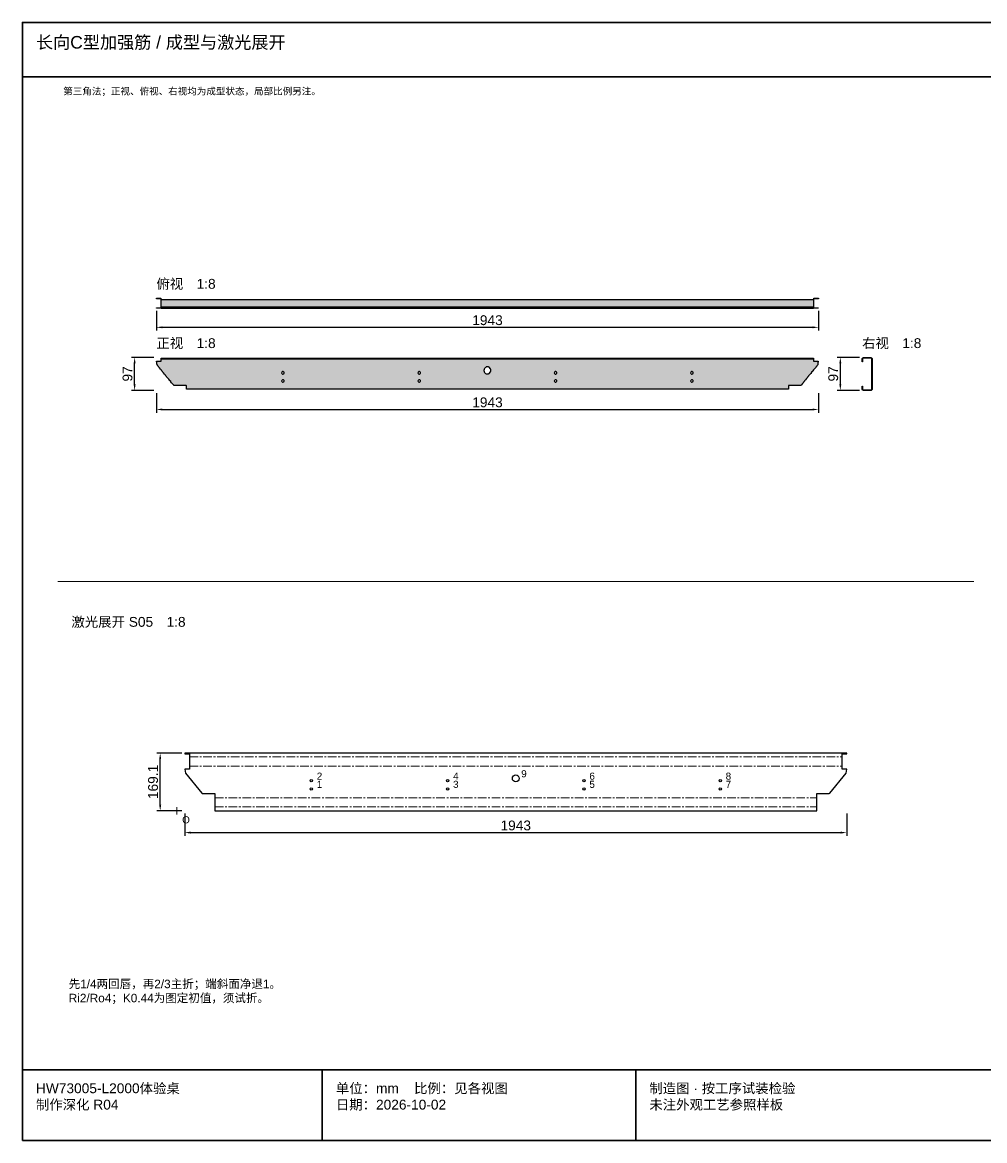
# Model space of a CAD drawing. Header units: millimetres. Extents: x 5 to 252589, y 5 to 415.
# Drawn here: x 144005 to 144358, y 5 to 415 of the extents above; entities that cross this region are included whole.
import ezdxf

# ---------------------------------------------------------------- set-up
doc = ezdxf.new("R2010")
doc.units = ezdxf.units.MM
doc.linetypes.add('CENTER', pattern=[5.08, 3.175, -0.635, 0.635, -0.635])
for name, color, linetype, lineweight in [('CENTER', 8, 'CENTER', 13), ('DIM', 7, 'Continuous', 13), ('FRAME', 7, 'Continuous', 35), ('HATCH', 8, 'Continuous', 9), ('NOTE', 7, 'Continuous', 18), ('OUTLINE', 7, 'Continuous', 25)]:
    doc.layers.add(name, color=color, linetype=linetype, lineweight=lineweight)
doc.styles.add('CN', font='Arial Unicode.ttf')
doc.dimstyles.new('V8', dxfattribs={"dimtxt": 3.6, "dimasz": 2.2, "dimexe": 1.2, "dimexo": 1, "dimgap": 0.8, "dimtad": 1, "dimlfac": 8, "dimdsep": 46, "dimtxsty": 'CN', "dimcen": 2.5, "dimclrd": 7, "dimclre": 7, "dimclrt": 7, "dimazin": 3, "dimtfac": 1, "dimtmove": 0, "dimatfit": 3})

msp = doc.modelspace()

# ---------------------------------------------------------------- hatches: boundary and pattern name
at = {"layer": 'HATCH', "true_color": 0x627d89}
for points in [[(144054.1875, 313.6875), (144054.1875, 313.85417), (144055.85417, 313.85417), (144055.85417, 313.6875)], [(144055.9375, 310.60417), (144055.9375, 313.4375), (144295.27083, 313.4375), (144295.27083, 310.60417)], [(144295.35417, 313.6875), (144295.35417, 313.85417), (144297.02083, 313.85417), (144297.02083, 313.6875)], [(144054.1875, 310.1875), (144054.1875, 310.35417), (144055.85417, 310.35417), (144055.9375, 310.27083), (144295.27083, 310.27083), (144295.35417, 310.35417), (144296.9375, 310.35417), (144296.9375, 310.1875), (144295.35417, 310.1875), (144295.27083, 310.27083), (144055.9375, 310.27083), (144055.85417, 310.1875)]]:
    msp.add_hatch(color=145, dxfattribs=at).paths.add_polyline_path(points)
at = {"layer": 'HATCH', "true_color": 0x64808c}
msp.add_hatch(color=145, dxfattribs=at).paths.add_polyline_path([(144055.9375, 310.35417), (144055.9375, 310.52083), (144295.27083, 310.52083), (144295.27083, 310.35417)])
at = {"layer": 'HATCH', "true_color": 0x5b747e}
h = msp.add_hatch(color=147, dxfattribs=at)
h.paths.add_polyline_path([(144054.1875, 290.5625), (144054.1875, 290.72917), (144055.85417, 290.72917), (144055.9375, 290.8125), (144055.9375, 291.64583), (144295.27083, 291.64583), (144295.27083, 290.8125), (144295.35417, 290.72917), (144296.9375, 290.72917), (144296.9375, 290.39583), (144296.85417, 290.3125), (144296.85417, 289.97917), (144296.77083, 289.89583), (144296.77083, 289.47917), (144296.6875, 289.39583), (144296.6875, 289.3125), (144296.4375, 289.0625), (144296.4375, 288.97917), (144296.02083, 288.5625), (144296.02083, 288.47917), (144295.6875, 288.14583), (144295.6875, 288.0625), (144295.27083, 287.64583), (144295.27083, 287.5625), (144294.9375, 287.22917), (144294.9375, 287.14583), (144294.52083, 286.72917), (144294.52083, 286.64583), (144294.1875, 286.3125), (144294.1875, 286.22917), (144293.77083, 285.8125), (144293.77083, 285.72917), (144293.4375, 285.39583), (144293.4375, 285.3125), (144293.02083, 284.89583), (144293.02083, 284.8125), (144292.6875, 284.47917), (144292.6875, 284.39583), (144292.27083, 283.97917), (144292.27083, 283.89583), (144291.9375, 283.5625), (144291.9375, 283.47917), (144291.52083, 283.0625), (144291.52083, 282.97917), (144291.1875, 282.64583), (144291.1875, 282.5625), (144290.77083, 282.14583), (144290.77083, 282.0625), (144290.52083, 281.8125), (144286.10417, 281.8125), (144286.02083, 281.72917), (144286.02083, 280.5625), (144065.1875, 280.5625), (144065.1875, 281.72917), (144065.10417, 281.8125), (144060.60417, 281.8125), (144060.52083, 281.89583), (144060.52083, 281.97917), (144060.1875, 282.3125), (144060.1875, 282.39583), (144059.77083, 282.8125), (144059.77083, 282.89583), (144059.4375, 283.22917), (144059.4375, 283.3125), (144059.02083, 283.72917), (144059.02083, 283.8125), (144058.6875, 284.14583), (144058.6875, 284.22917), (144058.27083, 284.64583), (144058.27083, 284.72917), (144057.9375, 285.0625), (144057.9375, 285.14583), (144057.52083, 285.5625), (144057.52083, 285.64583), (144057.1875, 285.97917), (144057.1875, 286.0625), (144056.77083, 286.47917), (144056.77083, 286.5625), (144056.4375, 286.89583), (144056.4375, 286.97917), (144056.02083, 287.39583), (144056.02083, 287.47917), (144055.6875, 287.8125), (144055.6875, 287.89583), (144055.27083, 288.3125), (144055.27083, 288.39583), (144054.9375, 288.72917), (144054.9375, 288.8125), (144054.52083, 289.22917), (144054.52083, 289.3125), (144054.4375, 289.39583), (144054.4375, 289.64583), (144054.35417, 289.72917), (144054.35417, 290.0625), (144054.27083, 290.14583), (144054.27083, 290.47917)])
h.paths.add_polyline_path([(144175.1875, 286.14583), (144176.02083, 286.14583), (144176.10417, 286.22917), (144176.1875, 286.22917), (144176.77083, 286.8125), (144176.77083, 286.97917), (144176.85417, 287.0625), (144176.85417, 287.72917), (144176.77083, 287.8125), (144176.77083, 287.97917), (144176.1875, 288.5625), (144176.10417, 288.5625), (144176.02083, 288.64583), (144175.1875, 288.64583), (144175.10417, 288.5625), (144174.85417, 288.47917), (144174.52083, 288.14583), (144174.52083, 288.0625), (144174.35417, 287.8125), (144174.35417, 287.64583), (144174.27083, 287.5625), (144174.27083, 287.22917), (144174.35417, 287.14583), (144174.35417, 286.97917), (144174.4375, 286.89583), (144174.52083, 286.64583), (144174.85417, 286.3125), (144174.9375, 286.3125)], flags=0)
h.paths.add_polyline_path([(144250.4375, 286.0625), (144250.6875, 286.0625), (144250.77083, 286.14583), (144250.85417, 286.14583), (144251.02083, 286.3125), (144251.02083, 286.72917), (144250.85417, 286.89583), (144250.77083, 286.89583), (144250.6875, 286.97917), (144250.4375, 286.97917), (144250.1875, 286.72917), (144250.1875, 286.64583), (144250.10417, 286.5625), (144250.1875, 286.3125)], flags=0)
h.paths.add_polyline_path([(144200.4375, 286.0625), (144200.6875, 286.0625), (144200.77083, 286.14583), (144200.85417, 286.14583), (144201.02083, 286.3125), (144201.02083, 286.72917), (144200.85417, 286.89583), (144200.77083, 286.89583), (144200.6875, 286.97917), (144200.4375, 286.97917), (144200.1875, 286.72917), (144200.1875, 286.64583), (144200.10417, 286.5625), (144200.1875, 286.3125)], flags=0)
h.paths.add_polyline_path([(144150.4375, 286.0625), (144150.6875, 286.0625), (144150.77083, 286.14583), (144150.85417, 286.14583), (144151.02083, 286.3125), (144151.02083, 286.72917), (144150.85417, 286.89583), (144150.77083, 286.89583), (144150.6875, 286.97917), (144150.4375, 286.97917), (144150.1875, 286.72917), (144150.1875, 286.64583), (144150.10417, 286.5625), (144150.1875, 286.3125)], flags=0)
h.paths.add_polyline_path([(144100.4375, 286.0625), (144100.6875, 286.0625), (144100.77083, 286.14583), (144100.85417, 286.14583), (144101.02083, 286.3125), (144101.02083, 286.72917), (144100.85417, 286.89583), (144100.77083, 286.89583), (144100.6875, 286.97917), (144100.4375, 286.97917), (144100.1875, 286.72917), (144100.1875, 286.64583), (144100.10417, 286.5625), (144100.1875, 286.3125)], flags=0)
h.paths.add_polyline_path([(144250.4375, 283.0625), (144250.6875, 283.0625), (144250.77083, 283.14583), (144250.85417, 283.14583), (144251.02083, 283.3125), (144251.02083, 283.72917), (144250.85417, 283.89583), (144250.77083, 283.89583), (144250.6875, 283.97917), (144250.4375, 283.97917), (144250.1875, 283.72917), (144250.1875, 283.64583), (144250.10417, 283.5625), (144250.1875, 283.3125)], flags=0)
h.paths.add_polyline_path([(144200.4375, 283.0625), (144200.6875, 283.0625), (144200.77083, 283.14583), (144200.85417, 283.14583), (144201.02083, 283.3125), (144201.02083, 283.72917), (144200.85417, 283.89583), (144200.77083, 283.89583), (144200.6875, 283.97917), (144200.4375, 283.97917), (144200.1875, 283.72917), (144200.1875, 283.64583), (144200.10417, 283.5625), (144200.1875, 283.3125)], flags=0)
h.paths.add_polyline_path([(144150.4375, 283.0625), (144150.6875, 283.0625), (144150.77083, 283.14583), (144150.85417, 283.14583), (144151.02083, 283.3125), (144151.02083, 283.72917), (144150.85417, 283.89583), (144150.77083, 283.89583), (144150.6875, 283.97917), (144150.4375, 283.97917), (144150.1875, 283.72917), (144150.1875, 283.64583), (144150.10417, 283.5625), (144150.1875, 283.3125)], flags=0)
h.paths.add_polyline_path([(144100.4375, 283.0625), (144100.6875, 283.0625), (144100.77083, 283.14583), (144100.85417, 283.14583), (144101.02083, 283.3125), (144101.02083, 283.72917), (144100.85417, 283.89583), (144100.77083, 283.89583), (144100.6875, 283.97917), (144100.4375, 283.97917), (144100.1875, 283.72917), (144100.1875, 283.64583), (144100.10417, 283.5625), (144100.1875, 283.3125)], flags=0)
at = {"layer": 'HATCH', "true_color": 0x607a85}
msp.add_hatch(color=155, dxfattribs=at).paths.add_polyline_path([(144055.9375, 291.8125), (144055.9375, 291.89583), (144058.27083, 291.89583), (144058.35417, 291.8125), (144058.4375, 291.89583), (144060.6875, 291.89583), (144060.77083, 291.8125), (144060.85417, 291.89583), (144067.60417, 291.89583), (144067.6875, 291.8125), (144067.77083, 291.89583), (144070.02083, 291.89583), (144070.10417, 291.8125), (144070.1875, 291.89583), (144280.4375, 291.89583), (144280.52083, 291.8125), (144280.60417, 291.89583), (144281.27083, 291.89583), (144281.35417, 291.8125), (144281.4375, 291.89583), (144281.52083, 291.8125), (144281.60417, 291.89583), (144282.85417, 291.89583), (144282.9375, 291.8125), (144283.02083, 291.89583), (144283.27083, 291.89583), (144283.35417, 291.8125), (144283.4375, 291.89583), (144292.60417, 291.89583), (144292.6875, 291.8125), (144292.77083, 291.89583), (144295.27083, 291.89583), (144295.27083, 291.8125)])
at = {"layer": 'HATCH', "true_color": 0x58707b}
for points in [[(144313.0625, 290.8125), (144313.0625, 291.8125), (144313.3125, 292.0625), (144313.47917, 292.0625), (144313.5625, 292.14583), (144314.5625, 292.14583), (144314.64583, 292.0625), (144314.72917, 292.14583), (144315.0625, 292.14583), (144315.14583, 292.0625), (144315.22917, 292.14583), (144316.22917, 292.14583), (144316.3125, 292.0625), (144316.47917, 292.0625), (144316.72917, 291.8125), (144316.72917, 290.8125), (144316.5625, 290.8125), (144316.5625, 291.72917), (144316.39583, 291.89583), (144313.39583, 291.89583), (144313.22917, 291.72917), (144313.22917, 290.8125)], [(144313.39583, 280.0625), (144313.3125, 280.14583), (144313.22917, 280.14583), (144313.0625, 280.39583), (144313.0625, 281.64583), (144313.22917, 281.64583), (144313.22917, 280.39583), (144313.39583, 280.22917), (144316.39583, 280.22917), (144316.5625, 280.39583), (144316.5625, 289.3125), (144316.72917, 289.3125), (144316.72917, 280.39583), (144316.64583, 280.3125), (144316.64583, 280.22917), (144316.39583, 280.0625)]]:
    msp.add_hatch(color=147, dxfattribs=at).paths.add_polyline_path(points)
at = {"layer": 'HATCH', "true_color": 0x566d77}
for points in [[(144313.0625, 290.5625), (144313.0625, 290.72917), (144313.22917, 290.72917), (144313.22917, 290.5625)], [(144316.5625, 289.39583), (144316.5625, 290.72917), (144316.72917, 290.72917), (144316.72917, 289.39583)]]:
    msp.add_hatch(color=147, dxfattribs=at).paths.add_polyline_path(points)

# ---------------------------------------------------------------- linework, layer by layer
at = {"layer": 'CENTER'}
for p, q in [((144066.2875, 145.66073), (144305.7125, 145.66073)), ((144066.2875, 142.34524), (144305.7125, 142.34524)), ((144061.625, 124.63153), (144061.625, 127.23153)), ((144075.5625, 130.65476), (144296.4375, 130.65476)), ((144075.5625, 127.33927), (144296.4375, 127.33927)), ((144060.325, 125.93153), (144062.925, 125.93153))]:
    msp.add_line(p, q, dxfattribs=at)
at = {"layer": 'DIM'}
msp.add_line((144018, 210), (144354, 210), dxfattribs=at)
at = {"layer": 'FRAME'}
for p, q in [((144005, 395), (144589, 395)), ((144005, 31), (144589, 31)), ((144115, 5), (144115, 31)), ((144230, 5), (144230, 31))]:
    msp.add_line(p, q, dxfattribs=at)
msp.add_lwpolyline([(144005, 5), (144589, 5), (144589, 415), (144005, 415)], close=True, dxfattribs=at)
at = {"layer": 'OUTLINE'}
for p, q in [((144064.61052, 147.06847), (144064.5625, 146.81847)), ((144064.5625, 146.81847), (144066.2875, 146.81847)), ((144307.38948, 147.06847), (144064.61052, 147.06847)), ((144066.2875, 146.81847), (144066.2875, 146.44347)), ((144066.2875, 146.44347), (144066.2875, 145.94347)), ((144066.2875, 145.94347), (144066.2875, 145.37799)), ((144066.2875, 145.37799), (144066.2875, 142.62799)), ((144305.7125, 146.44347), (144305.7125, 146.81847)), ((144305.7125, 146.81847), (144307.4375, 146.81847)), ((144305.7125, 145.94347), (144305.7125, 146.44347)), ((144305.7125, 145.37799), (144305.7125, 145.94347)), ((144305.7125, 142.62799), (144305.7125, 145.37799)), ((144307.4375, 146.81847), (144307.38948, 147.06847)), ((144066.2875, 141.1875), (144064.5625, 141.1875)), ((144064.5625, 141.1875), (144064.83498, 139.76887)), ((144064.83498, 139.76887), (144070.8345, 132.4375)), ((144066.2875, 142.62799), (144066.2875, 142.0625)), ((144066.2875, 142.0625), (144066.2875, 141.5625)), ((144066.2875, 141.5625), (144066.2875, 141.1875)), ((144301.1655, 132.4375), (144307.16502, 139.76887)), ((144305.7125, 142.0625), (144305.7125, 142.62799)), ((144305.7125, 141.5625), (144305.7125, 142.0625)), ((144305.7125, 141.1875), (144305.7125, 141.5625)), ((144307.4375, 141.1875), (144305.7125, 141.1875)), ((144307.16502, 139.76887), (144307.4375, 141.1875)), ((144070.8345, 132.4375), (144071.00675, 132.22701)), ((144071.00675, 132.22701), (144075.5625, 132.22701)), ((144075.5625, 132.22701), (144075.5625, 130.9375)), ((144296.4375, 130.9375), (144296.4375, 132.22701)), ((144296.4375, 132.22701), (144300.99325, 132.22701)), ((144300.99325, 132.22701), (144301.1655, 132.4375)), ((144075.5625, 130.9375), (144075.5625, 130.82781)), ((144075.5625, 130.82781), (144075.5625, 130.37201)), ((144075.5625, 130.37201), (144075.5625, 127.62201)), ((144075.5625, 127.62201), (144075.5625, 127.16622)), ((144075.5625, 127.16622), (144075.5625, 127.05653)), ((144296.4375, 130.82781), (144296.4375, 130.9375)), ((144296.4375, 130.37201), (144296.4375, 130.82781)), ((144296.4375, 127.62201), (144296.4375, 130.37201)), ((144296.4375, 127.16622), (144296.4375, 127.62201)), ((144296.4375, 127.05653), (144296.4375, 127.16622)), ((144075.5625, 127.05653), (144075.5625, 125.93153)), ((144075.5625, 125.93153), (144296.4375, 125.93153)), ((144296.4375, 125.93153), (144296.4375, 127.05653))]:
    msp.add_line(p, q, dxfattribs=at)
at = {"layer": 'OUTLINE', "color": 139, "true_color": 0x42544a}
for points in [[(144054.1875, 313.6875), (144054.1875, 313.85417), (144055.85417, 313.85417), (144055.85417, 313.6875)], [(144055.9375, 310.60417), (144055.9375, 313.4375), (144295.27083, 313.4375), (144295.27083, 310.60417)], [(144295.35417, 313.6875), (144295.35417, 313.85417), (144297.02083, 313.85417), (144297.02083, 313.6875)], [(144054.1875, 310.1875), (144054.1875, 310.35417), (144055.85417, 310.35417), (144055.9375, 310.27083), (144295.27083, 310.27083), (144295.35417, 310.35417), (144296.9375, 310.35417), (144296.9375, 310.1875), (144295.35417, 310.1875), (144295.27083, 310.27083), (144055.9375, 310.27083), (144055.85417, 310.1875)], [(144055.9375, 310.35417), (144055.9375, 310.52083), (144295.27083, 310.52083), (144295.27083, 310.35417)], [(144054.1875, 290.5625), (144054.1875, 290.72917), (144055.85417, 290.72917), (144055.9375, 290.8125), (144055.9375, 291.64583), (144295.27083, 291.64583), (144295.27083, 290.8125), (144295.35417, 290.72917), (144296.9375, 290.72917), (144296.9375, 290.39583), (144296.85417, 290.3125), (144296.85417, 289.97917), (144296.77083, 289.89583), (144296.77083, 289.47917), (144296.6875, 289.39583), (144296.6875, 289.3125), (144296.4375, 289.0625), (144296.4375, 288.97917), (144296.02083, 288.5625), (144296.02083, 288.47917), (144295.6875, 288.14583), (144295.6875, 288.0625), (144295.27083, 287.64583), (144295.27083, 287.5625), (144294.9375, 287.22917), (144294.9375, 287.14583), (144294.52083, 286.72917), (144294.52083, 286.64583), (144294.1875, 286.3125), (144294.1875, 286.22917), (144293.77083, 285.8125), (144293.77083, 285.72917), (144293.4375, 285.39583), (144293.4375, 285.3125), (144293.02083, 284.89583), (144293.02083, 284.8125), (144292.6875, 284.47917), (144292.6875, 284.39583), (144292.27083, 283.97917), (144292.27083, 283.89583), (144291.9375, 283.5625), (144291.9375, 283.47917), (144291.52083, 283.0625), (144291.52083, 282.97917), (144291.1875, 282.64583), (144291.1875, 282.5625), (144290.77083, 282.14583), (144290.77083, 282.0625), (144290.52083, 281.8125), (144286.10417, 281.8125), (144286.02083, 281.72917), (144286.02083, 280.5625), (144065.1875, 280.5625), (144065.1875, 281.72917), (144065.10417, 281.8125), (144060.60417, 281.8125), (144060.52083, 281.89583), (144060.52083, 281.97917), (144060.1875, 282.3125), (144060.1875, 282.39583), (144059.77083, 282.8125), (144059.77083, 282.89583), (144059.4375, 283.22917), (144059.4375, 283.3125), (144059.02083, 283.72917), (144059.02083, 283.8125), (144058.6875, 284.14583), (144058.6875, 284.22917), (144058.27083, 284.64583), (144058.27083, 284.72917), (144057.9375, 285.0625), (144057.9375, 285.14583), (144057.52083, 285.5625), (144057.52083, 285.64583), (144057.1875, 285.97917), (144057.1875, 286.0625), (144056.77083, 286.47917), (144056.77083, 286.5625), (144056.4375, 286.89583), (144056.4375, 286.97917), (144056.02083, 287.39583), (144056.02083, 287.47917), (144055.6875, 287.8125), (144055.6875, 287.89583), (144055.27083, 288.3125), (144055.27083, 288.39583), (144054.9375, 288.72917), (144054.9375, 288.8125), (144054.52083, 289.22917), (144054.52083, 289.3125), (144054.4375, 289.39583), (144054.4375, 289.64583), (144054.35417, 289.72917), (144054.35417, 290.0625), (144054.27083, 290.14583), (144054.27083, 290.47917)], [(144055.9375, 291.8125), (144055.9375, 291.89583), (144058.27083, 291.89583), (144058.35417, 291.8125), (144058.4375, 291.89583), (144060.6875, 291.89583), (144060.77083, 291.8125), (144060.85417, 291.89583), (144067.60417, 291.89583), (144067.6875, 291.8125), (144067.77083, 291.89583), (144070.02083, 291.89583), (144070.10417, 291.8125), (144070.1875, 291.89583), (144280.4375, 291.89583), (144280.52083, 291.8125), (144280.60417, 291.89583), (144281.27083, 291.89583), (144281.35417, 291.8125), (144281.4375, 291.89583), (144281.52083, 291.8125), (144281.60417, 291.89583), (144282.85417, 291.89583), (144282.9375, 291.8125), (144283.02083, 291.89583), (144283.27083, 291.89583), (144283.35417, 291.8125), (144283.4375, 291.89583), (144292.60417, 291.89583), (144292.6875, 291.8125), (144292.77083, 291.89583), (144295.27083, 291.89583), (144295.27083, 291.8125)], [(144313.0625, 290.8125), (144313.0625, 291.8125), (144313.3125, 292.0625), (144313.47917, 292.0625), (144313.5625, 292.14583), (144314.5625, 292.14583), (144314.64583, 292.0625), (144314.72917, 292.14583), (144315.0625, 292.14583), (144315.14583, 292.0625), (144315.22917, 292.14583), (144316.22917, 292.14583), (144316.3125, 292.0625), (144316.47917, 292.0625), (144316.72917, 291.8125), (144316.72917, 290.8125), (144316.5625, 290.8125), (144316.5625, 291.72917), (144316.39583, 291.89583), (144313.39583, 291.89583), (144313.22917, 291.72917), (144313.22917, 290.8125)], [(144175.1875, 286.14583), (144176.02083, 286.14583), (144176.10417, 286.22917), (144176.1875, 286.22917), (144176.77083, 286.8125), (144176.77083, 286.97917), (144176.85417, 287.0625), (144176.85417, 287.72917), (144176.77083, 287.8125), (144176.77083, 287.97917), (144176.1875, 288.5625), (144176.10417, 288.5625), (144176.02083, 288.64583), (144175.1875, 288.64583), (144175.10417, 288.5625), (144174.85417, 288.47917), (144174.52083, 288.14583), (144174.52083, 288.0625), (144174.35417, 287.8125), (144174.35417, 287.64583), (144174.27083, 287.5625), (144174.27083, 287.22917), (144174.35417, 287.14583), (144174.35417, 286.97917), (144174.4375, 286.89583), (144174.52083, 286.64583), (144174.85417, 286.3125), (144174.9375, 286.3125)], [(144313.0625, 290.5625), (144313.0625, 290.72917), (144313.22917, 290.72917), (144313.22917, 290.5625)], [(144313.39583, 280.0625), (144313.3125, 280.14583), (144313.22917, 280.14583), (144313.0625, 280.39583), (144313.0625, 281.64583), (144313.22917, 281.64583), (144313.22917, 280.39583), (144313.39583, 280.22917), (144316.39583, 280.22917), (144316.5625, 280.39583), (144316.5625, 289.3125), (144316.72917, 289.3125), (144316.72917, 280.39583), (144316.64583, 280.3125), (144316.64583, 280.22917), (144316.39583, 280.0625)], [(144316.5625, 289.39583), (144316.5625, 290.72917), (144316.72917, 290.72917), (144316.72917, 289.39583)], [(144100.4375, 286.0625), (144100.6875, 286.0625), (144100.77083, 286.14583), (144100.85417, 286.14583), (144101.02083, 286.3125), (144101.02083, 286.72917), (144100.85417, 286.89583), (144100.77083, 286.89583), (144100.6875, 286.97917), (144100.4375, 286.97917), (144100.1875, 286.72917), (144100.1875, 286.64583), (144100.10417, 286.5625), (144100.1875, 286.3125)], [(144100.4375, 283.0625), (144100.6875, 283.0625), (144100.77083, 283.14583), (144100.85417, 283.14583), (144101.02083, 283.3125), (144101.02083, 283.72917), (144100.85417, 283.89583), (144100.77083, 283.89583), (144100.6875, 283.97917), (144100.4375, 283.97917), (144100.1875, 283.72917), (144100.1875, 283.64583), (144100.10417, 283.5625), (144100.1875, 283.3125)], [(144150.4375, 286.0625), (144150.6875, 286.0625), (144150.77083, 286.14583), (144150.85417, 286.14583), (144151.02083, 286.3125), (144151.02083, 286.72917), (144150.85417, 286.89583), (144150.77083, 286.89583), (144150.6875, 286.97917), (144150.4375, 286.97917), (144150.1875, 286.72917), (144150.1875, 286.64583), (144150.10417, 286.5625), (144150.1875, 286.3125)], [(144150.4375, 283.0625), (144150.6875, 283.0625), (144150.77083, 283.14583), (144150.85417, 283.14583), (144151.02083, 283.3125), (144151.02083, 283.72917), (144150.85417, 283.89583), (144150.77083, 283.89583), (144150.6875, 283.97917), (144150.4375, 283.97917), (144150.1875, 283.72917), (144150.1875, 283.64583), (144150.10417, 283.5625), (144150.1875, 283.3125)], [(144200.4375, 286.0625), (144200.6875, 286.0625), (144200.77083, 286.14583), (144200.85417, 286.14583), (144201.02083, 286.3125), (144201.02083, 286.72917), (144200.85417, 286.89583), (144200.77083, 286.89583), (144200.6875, 286.97917), (144200.4375, 286.97917), (144200.1875, 286.72917), (144200.1875, 286.64583), (144200.10417, 286.5625), (144200.1875, 286.3125)], [(144200.4375, 283.0625), (144200.6875, 283.0625), (144200.77083, 283.14583), (144200.85417, 283.14583), (144201.02083, 283.3125), (144201.02083, 283.72917), (144200.85417, 283.89583), (144200.77083, 283.89583), (144200.6875, 283.97917), (144200.4375, 283.97917), (144200.1875, 283.72917), (144200.1875, 283.64583), (144200.10417, 283.5625), (144200.1875, 283.3125)], [(144250.4375, 286.0625), (144250.6875, 286.0625), (144250.77083, 286.14583), (144250.85417, 286.14583), (144251.02083, 286.3125), (144251.02083, 286.72917), (144250.85417, 286.89583), (144250.77083, 286.89583), (144250.6875, 286.97917), (144250.4375, 286.97917), (144250.1875, 286.72917), (144250.1875, 286.64583), (144250.10417, 286.5625), (144250.1875, 286.3125)], [(144250.4375, 283.0625), (144250.6875, 283.0625), (144250.77083, 283.14583), (144250.85417, 283.14583), (144251.02083, 283.3125), (144251.02083, 283.72917), (144250.85417, 283.89583), (144250.77083, 283.89583), (144250.6875, 283.97917), (144250.4375, 283.97917), (144250.1875, 283.72917), (144250.1875, 283.64583), (144250.10417, 283.5625), (144250.1875, 283.3125)]]:
    msp.add_lwpolyline(points, close=True, dxfattribs=at)
at = {"layer": 'OUTLINE'}
for centre, radius in [((144111, 136.9375), 0.4125), ((144161, 136.9375), 0.4125), ((144186, 137.8125), 1.25), ((144211, 136.9375), 0.4125), ((144261, 136.9375), 0.4125), ((144111, 133.9375), 0.4125), ((144161, 133.9375), 0.4125), ((144211, 133.9375), 0.4125), ((144261, 133.9375), 0.4125)]:
    msp.add_circle(centre, radius, dxfattribs=at)

# ---------------------------------------------------------------- texts
at = {"layer": 'NOTE', "attachment_point": 1, "style": 'CN'}
for s, insert, char_height, width in [('长向C型加强筋 / 成型与激光展开', (144010, 410), 4.6, 484), ('第三角法；正视、俯视、右视均为成型状态，局部比例另注。', (144020, 391), 2.5, 360), ('俯视\u30001:8', (144054.1875, 320.9375), 3.6, 180), ('正视\u30001:8', (144054.1875, 299.1875), 3.6, 180), ('右视\u30001:8', (144313.0625, 299.1875), 3.6, 180), ('激光展开 S05\u30001:8', (144023, 197), 3.6, 180), ('2', (144113, 139.9375), 2.6, 18), ('4', (144163, 139.9375), 2.6, 18), ('9', (144188, 140.8125), 2.6, 18), ('6', (144213, 139.9375), 2.6, 18), ('8', (144263, 139.9375), 2.6, 18), ('1', (144113, 136.9375), 2.6, 18), ('3', (144163, 136.9375), 2.6, 18), ('5', (144213, 136.9375), 2.6, 18), ('7', (144263, 136.9375), 2.6, 18), ('O', (144063.625, 123.93153), 2.6, 10), ('先1/4两回唇，再2/3主折；端斜面净退1。\\PRi2/Ro4；K0.44为图定初值，须试折。', (144022, 64), 3.1, 330), ('HW73005-L2000体验桌\\P制作深化 R04', (144010, 26), 3.6, 100), ('单位：mm    比例：见各视图\\P日期：2026-10-02', (144120, 26), 3.6, 105), ('制造图 · 按工序试装检验\\P未注外观工艺参照样板', (144235, 26), 3.6, 289)]:
    msp.add_mtext(s, dxfattribs=dict(at, insert=insert, char_height=char_height, width=width))

# ---------------------------------------------------------------- dimensions: what is measured, and where the dimension line sits
at = {"layer": 'DIM'}
for base, p1, p2 in [((144054.1875, 303.1875), (144054.1875, 310.1875), (144297.0625, 310.1875)), ((144054.1875, 273.0625), (144054.1875, 280.0625), (144297.0625, 280.0625)), ((144064.5625, 117.93153), (144064.5625, 125.93153), (144307.4375, 125.93153))]:
    msp.add_linear_dim(base=base, p1=p1, p2=p2, dimstyle='V8', dxfattribs=at).render()
for base, p1, p2 in [((144046.1875, 280.0625), (144054.1875, 280.0625), (144054.1875, 292.1875)), ((144305.0625, 280.0625), (144313.0625, 280.0625), (144313.0625, 292.1875)), ((144055.5625, 125.93153), (144064.5625, 125.93153), (144064.5625, 147.06847))]:
    msp.add_linear_dim(base=base, p1=p1, p2=p2, angle=90, dimstyle='V8', dxfattribs=at).render()

doc.saveas('drawing.dxf')
